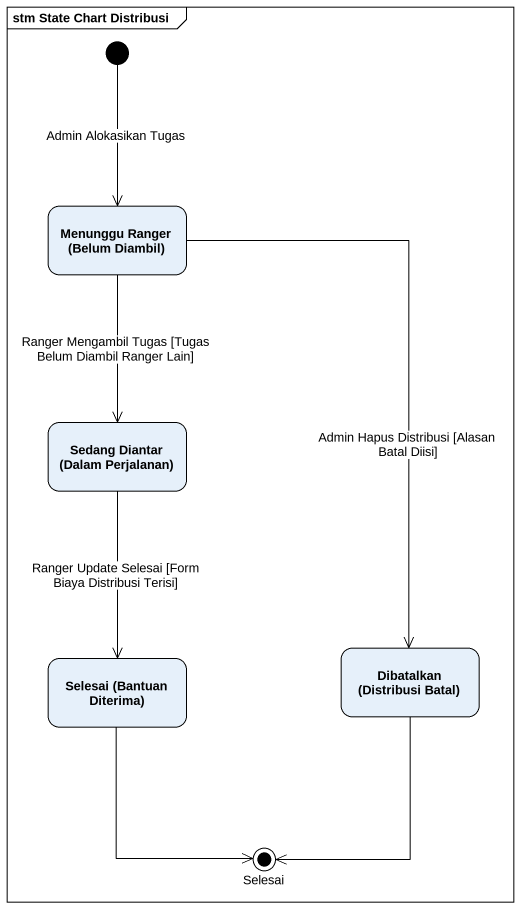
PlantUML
@startuml
mainframe stm State Chart Distribusi
hide empty description
state "Menunggu Ranger (Belum Diambil)" as Menunggu_Ranger_Belum
state "Sedang Diantar (Dalam Perjalanan)" as Sedang_Diantar_Dalam
state "Selesai (Bantuan Diterima)" as Selesai_Bantuan_Diterima
state "Dibatalkan (Distribusi Batal)" as Dibatalkan_Distribusi_Batal
state Selesai <<end>>
[*] --> Menunggu_Ranger_Belum : Admin Alokasikan Tugas
Menunggu_Ranger_Belum --> Sedang_Diantar_Dalam : Ranger Mengambil Tugas [Tugas Belum Diambil Ranger Lain]
Menunggu_Ranger_Belum --> Dibatalkan_Distribusi_Batal : Admin Hapus Distribusi [Alasan Batal Diisi]
Sedang_Diantar_Dalam --> Selesai_Bantuan_Diterima : Ranger Update Selesai [Form Biaya Distribusi Terisi]
Selesai_Bantuan_Diterima --> Selesai
Dibatalkan_Distribusi_Batal --> Selesai
@enduml
